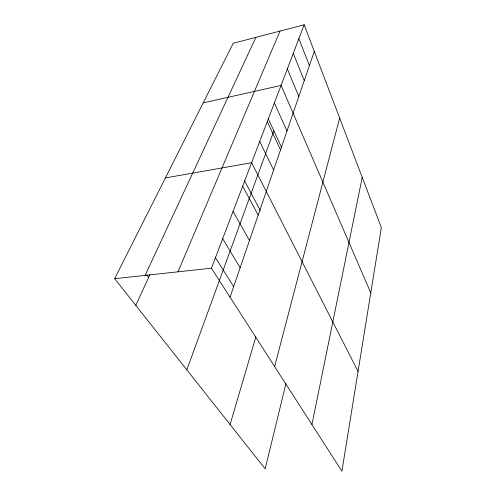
<?xml version="1.0" encoding="UTF-8"?>
<svg xmlns="http://www.w3.org/2000/svg" width="496" height="496" viewBox="0 0 496 496"><rect width="100%" height="100%" fill="white"/><g stroke="black" fill="none" stroke-linecap="round" stroke-linejoin="round"><path stroke-width="0.74" d="M311.934 424.564L362.229 177.363M286.018 383.265L265.186 468.875L114.657 278.671L233.225 43.27L304.16 24.8L381.343 227.577L341.911 471.2L211.432 268.218L304.16 24.8M274.629 366.532L339.655 118.042M230.076 424.514L255.862 336.883M230.051 297.185L314.278 51.386M186.831 369.873L273.897 130.863M177.99 271.827L280.004 31.087M135.78 305.362L149.891 274.654M145.117 275.379L255.899 37.367M203.199 102.883L281.065 85.43L370.779 292.857M165.397 177.928L251.621 162.719L358.056 371.461M114.657 278.671L211.432 268.218M146.797 275.032L148.602 277.462M215.146 257.17L233.734 286.781M222.667 238.712L240.138 267.741M233.052 211.451L249.494 240.455M242.674 186.192L258.18 215.097M244.305 180.389L260.326 210.583M259.712 141.472L273.625 170.029M267.288 121.594L280.513 149.922M268.156 118.501L281.691 147.647M274.387 102.951L286.992 131.025M287.345 68.944L298.834 96.453M293.266 53.388L304.265 80.6M298.865 38.7L309.411 65.596"/></g></svg>
